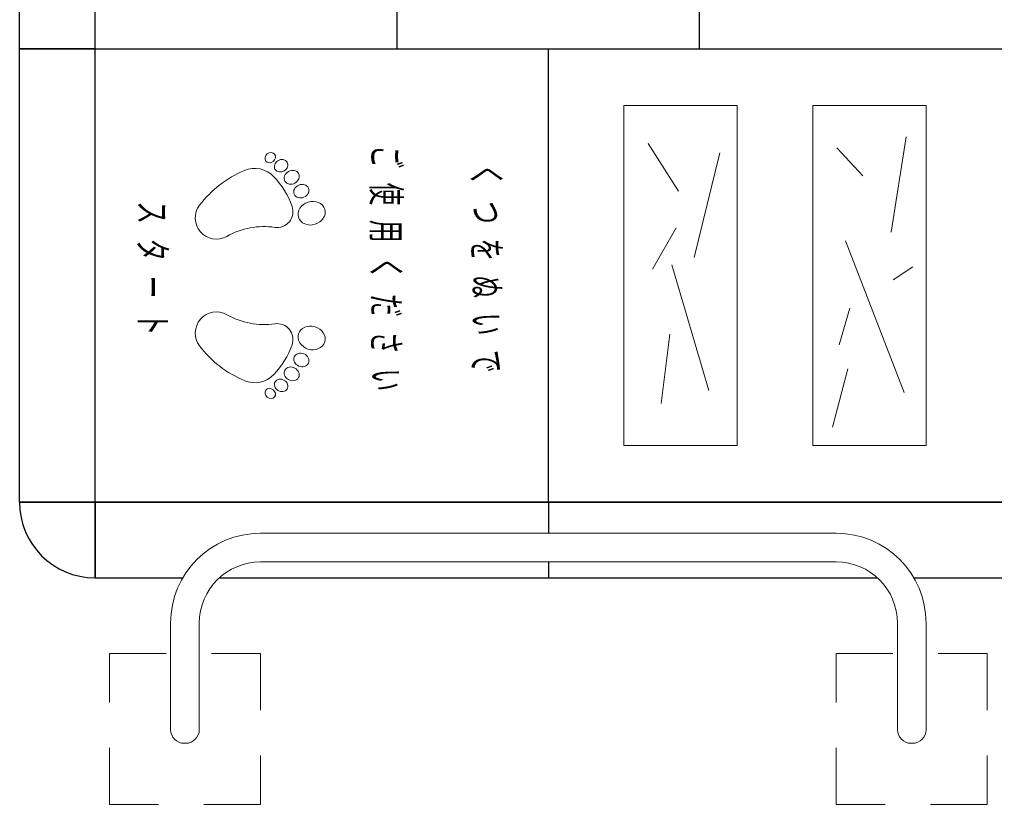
# Model space of a CAD drawing. Units: millimetres on the paper. Extents: x -537 to 0, y 0 to 257.
# Drawn here: x -536.83 to -493.82, y 167.26 to 201.89 of the extents above; entities that cross this region are included whole.
import ezdxf

# ---------------------------------------------------------------- set-up
doc = ezdxf.new("R2010")
doc.units = ezdxf.units.MM
doc.linetypes.add('USER1', pattern=[4.5, 2.5, -2])
doc.layers.add('1_30', color=7, linetype='Continuous', lineweight=13)
doc.styles.add('ＭＳ ゴシック', font='')
doc.styles.get('ＭＳ ゴシック').set_extended_font_data('MS Gothic')

msp = doc.modelspace()

# ---------------------------------------------------------------- linework, layer by layer
at = {"layer": '1_30', "color": 3, "lineweight": 25}
for p, q in [((-536.832, 200.597), (-536.832, 220.597)), ((-533.499, 200.597), (-533.499, 220.597)), ((-520.165, 200.597), (-520.165, 220.597)), ((-506.832, 200.597), (-506.832, 220.597)), ((-533.499, 200.597), (-536.832, 200.597)), ((-536.832, 180.597), (-536.832, 200.597)), ((-536.832, 200.597), (-533.499, 200.597)), ((-533.499, 200.597), (-536.832, 200.597)), ((-533.499, 180.597), (-533.499, 200.597)), ((-533.499, 200.597), (-513.499, 200.597)), ((-533.499, 180.597), (-533.499, 200.597)), ((-513.499, 180.597), (-513.499, 200.597)), ((-513.499, 200.597), (-493.499, 200.597)), ((-513.499, 180.597), (-513.499, 200.597)), ((-536.832, 180.597), (-533.499, 180.597)), ((-533.499, 180.597), (-536.832, 180.597)), ((-533.499, 180.597), (-513.499, 180.597)), ((-493.499, 180.597), (-533.499, 180.597)), ((-533.499, 177.264), (-533.499, 180.597)), ((-533.499, 180.597), (-533.499, 177.264)), ((-513.499, 180.597), (-493.499, 180.597)), ((-513.499, 180.597), (-513.499, 179.23)), ((-513.499, 177.964), (-513.499, 177.264)), ((-533.499, 177.264), (-529.624, 177.264)), ((-528.012, 177.264), (-498.985, 177.264)), ((-497.373, 177.264), (-493.499, 177.264))]:
    msp.add_line(p, q, dxfattribs=at)
at = {"layer": '1_30'}
for p, q in [((-510.165, 183.097), (-510.165, 198.097)), ((-510.165, 198.097), (-505.165, 198.097)), ((-505.165, 198.097), (-505.165, 183.097)), ((-501.832, 198.097), (-496.832, 198.097)), ((-501.832, 183.097), (-501.832, 198.097)), ((-496.832, 198.097), (-496.832, 183.097)), ((-498.376, 192.508), (-497.708, 196.713)), ((-507.761, 194.324), (-509.099, 196.426)), ((-499.619, 194.993), (-500.765, 196.235)), ((-507.073, 191.389), (-505.939, 196.007)), ((-508.908, 190.884), (-507.856, 192.699)), ((-497.803, 185.437), (-500.383, 192.126)), ((-506.423, 185.532), (-508.047, 191.075)), ((-498.281, 190.406), (-497.421, 190.979)), ((-500.67, 187.539), (-500.192, 189.164)), ((-508.525, 184.959), (-508.143, 188.017)), ((-500.957, 183.908), (-500.288, 186.488)), ((-505.165, 183.097), (-510.165, 183.097)), ((-496.832, 183.097), (-501.832, 183.097)), ((-526.199, 179.23), (-500.799, 179.23)), ((-526.199, 177.964), (-500.799, 177.964)), ((-530.165, 175.264), (-530.165, 170.564)), ((-528.899, 175.264), (-528.899, 170.564)), ((-498.099, 175.264), (-498.099, 170.564)), ((-496.832, 175.264), (-496.832, 170.564)), ((-529.499, 169.964), (-529.565, 169.964)), ((-497.499, 169.964), (-497.432, 169.964))]:
    msp.add_line(p, q, dxfattribs=at)
at = {"layer": '1_30', "linetype": 'USER1'}
for p, q in [((-532.865, 173.93), (-526.199, 173.93)), ((-532.865, 167.264), (-532.865, 173.93)), ((-526.199, 173.93), (-526.199, 167.264)), ((-500.799, 173.93), (-494.132, 173.93)), ((-500.799, 167.264), (-500.799, 173.93)), ((-494.132, 173.93), (-494.132, 167.264)), ((-526.199, 167.264), (-532.865, 167.264)), ((-494.132, 167.264), (-500.799, 167.264))]:
    msp.add_line(p, q, dxfattribs=at)
at = {"layer": '1_30'}
for centre, radius, start, end in [((-526.457, 194.159), 1.167, 43.3179, 112.9618), ((-525.004, 190.731), 4.889, 112.9618, 142.5523), ((-528.324, 192.398), 3.733, 19.5955, 43.3179), ((-528.145, 193.136), 0.933, 142.5523, 299.6513), ((-525.466, 193.415), 0.7, 261.6348, 19.5955), ((-526.049, 189.454), 3.304, 81.6348, 119.6513), ((-528.145, 188.058), 0.933, 60.3487, 217.4477), ((-526.049, 191.74), 3.304, 240.3487, 278.3652), ((-525.466, 187.779), 0.7, 340.4045, 98.3652), ((-525.004, 190.463), 4.889, 217.4477, 247.0382), ((-528.324, 188.796), 3.733, 316.6821, 340.4045), ((-526.457, 187.035), 1.167, 247.0382, 316.6821), ((-526.199, 175.264), 3.967, 90, 180), ((-500.799, 175.264), 3.967, 0, 90), ((-526.199, 175.264), 2.7, 90, 180), ((-500.799, 175.264), 2.7, 0, 90), ((-529.565, 170.564), 0.6, 180, 270), ((-529.499, 170.564), 0.6, 270, 0), ((-497.499, 170.564), 0.6, 180, 270), ((-497.432, 170.564), 0.6, 270, 0)]:
    msp.add_arc(centre, radius, start, end, dxfattribs=at)
at = {"layer": '1_30', "color": 3, "lineweight": 25}
msp.add_arc((-533.499, 180.597), 3.333, 180, 270, dxfattribs=at)
at = {"layer": '1_30'}
for centre, major_axis, ratio in [((-525.771, 195.798), (0.195, 0.152), 0.846154), ((-525.289, 195.442), (0.263, 0.164), 0.846152), ((-524.822, 194.933), (0.301, 0.167), 0.846153), ((-524.396, 194.32), (0.317, 0.134), 0.846153), ((-523.944, 193.349), (0.58, 0.177), 0.846153), ((-523.944, 187.845), (0.58, -0.177), 0.846153), ((-524.396, 186.874), (0.317, -0.134), 0.846153), ((-524.822, 186.261), (0.301, -0.167), 0.846153), ((-525.289, 185.752), (0.263, -0.164), 0.846152), ((-525.771, 185.396), (0.195, -0.152), 0.846154)]:
    msp.add_ellipse(centre, major_axis=major_axis, ratio=ratio, dxfattribs=at)

# ---------------------------------------------------------------- texts
at = {"layer": '1_30', "char_height": 1.222, "attachment_point": 5, "rotation": 270, "style": 'ＭＳ ゴシック'}
for s, insert in [('\\T1.64;\\W0.6;ご使用ください', (-520.721, 190.597)), ('\\T1.64;\\W0.6;くつをぬいで', (-516.276, 190.597)), ('\\T1.64;\\W0.6;スタート', (-530.999, 190.597))]:
    msp.add_mtext(s, dxfattribs=dict(at, insert=insert))

doc.saveas('drawing.dxf')
